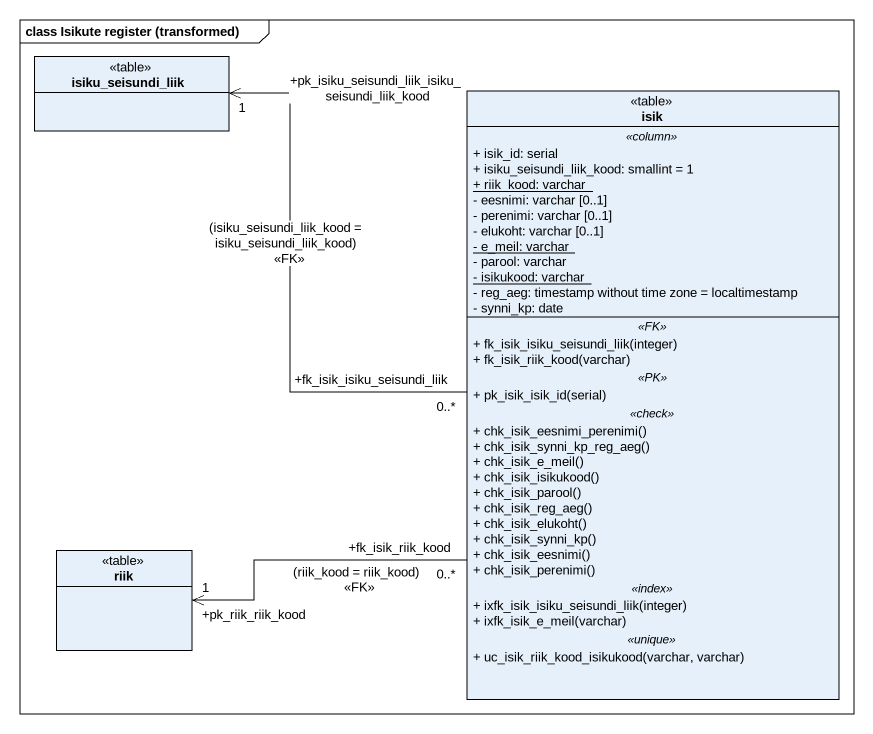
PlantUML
@startuml
mainframe class Isikute register (transformed)
hide circle
hide empty members
skinparam classAttributeIconSize 0
class isiku_seisundi_liik <<table>>
class isik <<table>> {
  .. <<column>> ..
  + isik_id: serial
  + isiku_seisundi_liik_kood: smallint = 1
  {static} + riik_kood: varchar
  - eesnimi: varchar [0..1]
  - perenimi: varchar [0..1]
  - elukoht: varchar [0..1]
  {static} - e_meil: varchar
  - parool: varchar
  {static} - isikukood: varchar
  - reg_aeg: timestamp without time zone = localtimestamp
  - synni_kp: date
  .. <<FK>> ..
  + fk_isik_isiku_seisundi_liik(integer)
  + fk_isik_riik_kood(varchar)
  .. <<PK>> ..
  + pk_isik_isik_id(serial)
  .. <<check>> ..
  + chk_isik_eesnimi_perenimi()
  + chk_isik_synni_kp_reg_aeg()
  + chk_isik_e_meil()
  + chk_isik_isikukood()
  + chk_isik_parool()
  + chk_isik_reg_aeg()
  + chk_isik_elukoht()
  + chk_isik_synni_kp()
  + chk_isik_eesnimi()
  + chk_isik_perenimi()
  .. <<index>> ..
  + ixfk_isik_isiku_seisundi_liik(integer)
  + ixfk_isik_e_meil(varchar)
  .. <<unique>> ..
  + uc_isik_riik_kood_isikukood(varchar, varchar)
}
class riik <<table>>
isik "+fk_isik_isiku_seisundi_liik\n0..*" -left-> "+pk_isiku_seisundi_liik_isiku_seisundi_liik_kood\n1" isiku_seisundi_liik : (isiku_seisundi_liik_kood = isiku_seisundi_liik_kood)\n<<FK>>
isik "+fk_isik_riik_kood\n0..*" -left-> "+pk_riik_riik_kood\n1" riik : (riik_kood = riik_kood)\n<<FK>>
@enduml
